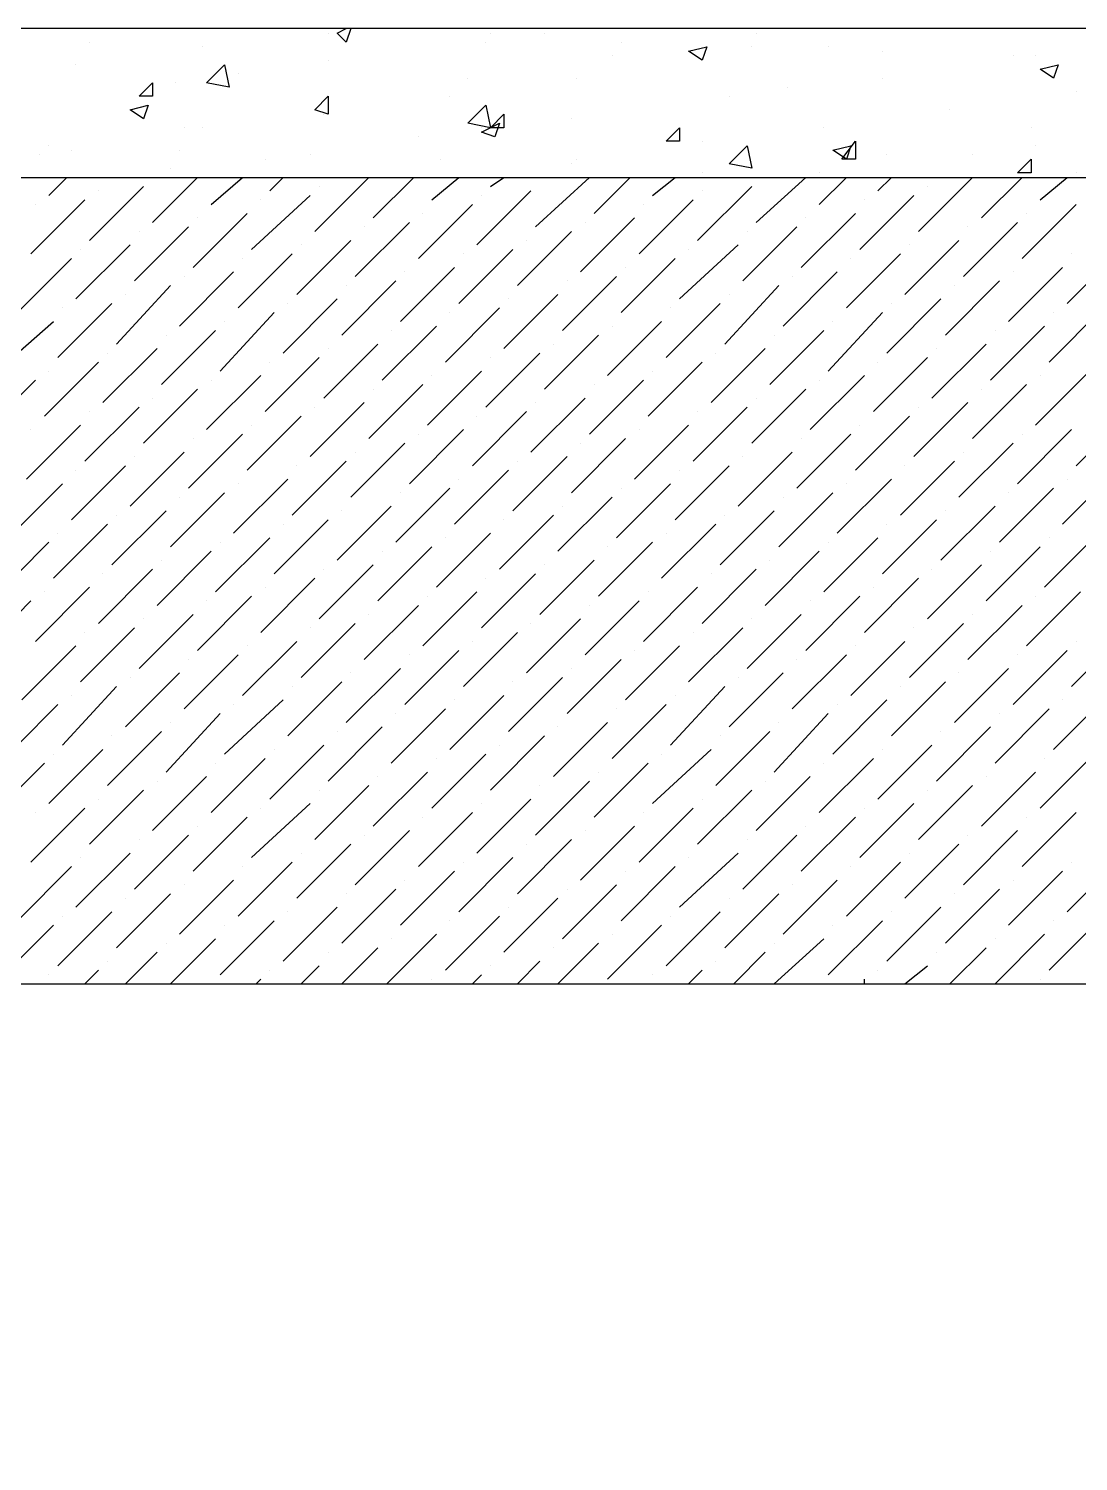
# Model space of a CAD drawing. Header units: inches. Extents: x 9636 to 21597, y -10243 to 557.
# Drawn here: x 14652.8 to 14695.6, y -2378.6 to -2320.2 of the extents above; entities that cross this region are included whole.
import ezdxf

# ---------------------------------------------------------------- set-up
doc = ezdxf.new("R2010")
doc.units = ezdxf.units.IN
doc.header["$MEASUREMENT"] = 0
doc.layers.add('PDF2_0', color=7, linetype='Continuous')
doc.layers.add('PDF2_IEL-HATCH-002', color=7, linetype='Continuous', true_color=0xd7ebd2)

msp = doc.modelspace()

# ---------------------------------------------------------------- linework, layer by layer
at = {"layer": 'PDF2_0', "lineweight": 25}
for points in [[(14818.435, -2326.237), (14818.435, -2429.13), (14827.438, -2429.13), (14827.438, -2320.173), (14216.322, -2320.173), (14216.322, -2437.031), (14225.325, -2437.031), (14225.325, -2326.237)], [(14216.322, -2326.237), (14827.438, -2326.237)], [(14652.335, -2359.126), (14818.435, -2359.126)]]:
    msp.add_lwpolyline(points, dxfattribs=at)
at = {"layer": 'PDF2_IEL-HATCH-002', "color": 251, "lineweight": 25, "true_color": 0x636466}
for points in [[(14665.931, -2320.173), (14665.748, -2320.724), (14665.38, -2320.357), (14665.748, -2320.173)], [(14666.299, -2320.173), (14666.299, -2320.173)], [(14655.275, -2320.724), (14655.275, -2320.724)], [(14665.013, -2320.357), (14665.013, -2320.357)], [(14671.444, -2320.724), (14671.444, -2320.724)], [(14671.627, -2320.357), (14671.627, -2320.357)], [(14673.832, -2320.357), (14673.832, -2320.357)], [(14676.956, -2320.724), (14676.956, -2320.724)], [(14682.468, -2320.357), (14682.468, -2320.357)], [(14659.868, -2320.908), (14659.868, -2320.908)], [(14676.588, -2321.276), (14676.588, -2321.276)], [(14682.284, -2320.908), (14682.284, -2320.908)], [(14685.408, -2320.908), (14685.408, -2320.908)], [(14687.613, -2321.092), (14687.613, -2321.092)], [(14692.941, -2321.276), (14692.941, -2321.276)], [(14693.86, -2321.276), (14693.86, -2321.276)], [(14654.723, -2321.643), (14654.723, -2321.643)], [(14665.013, -2321.459), (14665.013, -2321.459)], [(14680.263, -2321.459), (14680.263, -2321.459)], [(14658.766, -2322.378), (14658.766, -2322.378)], [(14661.338, -2322.011), (14661.338, -2322.011)], [(14670.709, -2322.194), (14670.709, -2322.194)], [(14675.118, -2322.194), (14675.118, -2322.194)], [(14687.613, -2322.194), (14687.613, -2322.194)], [(14669.974, -2322.929), (14669.974, -2322.929)], [(14681.365, -2322.929), (14681.365, -2322.929)], [(14683.754, -2322.562), (14683.754, -2322.562)], [(14695.513, -2322.746), (14695.513, -2322.746)], [(14664.829, -2323.664), (14664.829, -2323.664)], [(14665.013, -2323.297), (14665.013, -2323.297)], [(14690.369, -2323.48), (14690.369, -2323.48)], [(14659.133, -2324.215), (14659.133, -2324.215)], [(14659.868, -2324.215), (14659.868, -2324.215)], [(14671.26, -2324.215), (14671.26, -2324.215)], [(14674.935, -2323.848), (14674.935, -2323.848)], [(14685.224, -2324.215), (14685.224, -2324.215)], [(14693.676, -2324.215), (14693.676, -2324.215)], [(14668.687, -2324.583), (14668.687, -2324.583)], [(14680.263, -2324.767), (14680.263, -2324.767)], [(14653.253, -2325.318), (14653.253, -2325.318)], [(14653.621, -2324.95), (14653.621, -2324.95)], [(14654.54, -2325.134), (14654.54, -2325.134)], [(14658.949, -2325.134), (14658.949, -2325.134)], [(14664.278, -2325.318), (14664.278, -2325.318)], [(14687.796, -2325.318), (14687.796, -2325.318)], [(14691.287, -2325.318), (14691.287, -2325.318)], [(14693.86, -2324.95), (14693.86, -2324.95)], [(14658.582, -2325.869), (14658.582, -2325.869)], [(14662.44, -2325.502), (14662.44, -2325.502)], [(14669.606, -2325.502), (14669.606, -2325.502)], [(14674.935, -2325.685), (14674.935, -2325.685)], [(14675.118, -2325.502), (14675.118, -2325.502)], [(14680.263, -2326.053), (14680.263, -2326.053)], [(14685.04, -2326.053), (14685.04, -2326.053)], [(14695.513, -2326.053), (14695.513, -2326.053)]]:
    msp.add_lwpolyline(points, dxfattribs=at)
for points in [[(14680.447, -2320.908), (14680.263, -2321.459), (14679.712, -2321.092)], [(14660.97, -2322.562), (14660.052, -2322.378), (14660.787, -2321.643)], [(14694.778, -2321.643), (14694.595, -2322.194), (14694.043, -2321.827)], [(14657.847, -2322.378), (14657.847, -2322.929), (14657.296, -2322.929)], [(14665.013, -2322.929), (14665.013, -2323.664), (14664.461, -2323.48)], [(14657.663, -2323.297), (14657.479, -2323.848), (14656.928, -2323.48)], [(14671.627, -2324.215), (14670.709, -2324.032), (14671.444, -2323.297)], [(14672.179, -2323.664), (14672.179, -2324.215), (14671.627, -2324.215)], [(14671.995, -2324.032), (14671.811, -2324.583), (14671.26, -2324.399)], [(14679.344, -2324.215), (14679.344, -2324.767), (14678.793, -2324.767)], [(14686.51, -2324.767), (14686.51, -2325.502), (14685.959, -2325.502)], [(14682.284, -2325.869), (14681.365, -2325.685), (14682.1, -2324.95)], [(14686.326, -2324.95), (14686.143, -2325.502), (14685.591, -2325.134)], [(14693.676, -2325.502), (14693.676, -2326.053), (14693.125, -2326.053)]]:
    msp.add_lwpolyline(points, close=True, dxfattribs=at)
at = {"layer": 'PDF2_IEL-HATCH-002', "lineweight": 25}
for points in [[(14653.621, -2326.972), (14654.356, -2326.237)], [(14655.275, -2328.809), (14657.479, -2326.604)], [(14656.009, -2326.237), (14656.193, -2326.237)], [(14657.847, -2328.074), (14659.684, -2326.237)], [(14660.235, -2327.339), (14661.522, -2326.237)], [(14662.624, -2326.788), (14663.175, -2326.237)], [(14664.461, -2328.441), (14666.666, -2326.237)], [(14664.645, -2326.604), (14664.645, -2326.604)], [(14666.85, -2327.89), (14668.504, -2326.237)], [(14669.239, -2327.155), (14670.341, -2326.237)], [(14671.627, -2326.604), (14672.179, -2326.237)], [(14673.465, -2328.258), (14675.67, -2326.237)], [(14673.648, -2326.237), (14673.648, -2326.237)], [(14675.853, -2327.706), (14677.323, -2326.237)], [(14678.242, -2326.972), (14679.161, -2326.237)], [(14680.079, -2328.809), (14682.284, -2326.604)], [(14680.814, -2326.237), (14680.998, -2326.237)], [(14682.468, -2328.074), (14684.489, -2326.237)], [(14685.04, -2327.339), (14686.143, -2326.237)], [(14687.429, -2326.788), (14687.98, -2326.237)], [(14689.083, -2328.441), (14691.287, -2326.237)], [(14689.45, -2326.604), (14689.45, -2326.604)], [(14691.655, -2327.89), (14693.308, -2326.237)], [(14694.043, -2327.155), (14695.146, -2326.237)], [(14652.886, -2329.36), (14655.091, -2327.155)], [(14655.642, -2326.788), (14655.642, -2326.788)], [(14661.889, -2329.176), (14664.278, -2326.972)], [(14662.257, -2327.155), (14662.257, -2327.155)], [(14671.076, -2328.993), (14673.281, -2326.788)], [(14671.26, -2326.972), (14671.26, -2326.972)], [(14677.691, -2329.36), (14679.896, -2327.155)], [(14680.263, -2326.788), (14680.263, -2326.788)], [(14686.694, -2329.176), (14688.899, -2326.972)], [(14686.878, -2327.155), (14686.878, -2327.155)], [(14653.07, -2327.339), (14653.07, -2327.339)], [(14659.501, -2329.911), (14661.705, -2327.706)], [(14668.687, -2329.544), (14670.892, -2327.339)], [(14668.871, -2327.706), (14668.871, -2327.706)], [(14677.874, -2327.339), (14677.874, -2327.339)], [(14684.305, -2329.911), (14686.51, -2327.706)], [(14693.308, -2329.544), (14695.513, -2327.339)], [(14693.492, -2327.706), (14693.492, -2327.706)], [(14657.112, -2330.463), (14659.317, -2328.258)], [(14659.684, -2327.89), (14659.684, -2327.89)], [(14666.115, -2330.279), (14668.32, -2328.074)], [(14666.483, -2328.258), (14666.483, -2328.258)], [(14675.302, -2330.095), (14677.507, -2327.89)], [(14675.486, -2328.074), (14675.486, -2328.074)], [(14681.917, -2330.463), (14684.122, -2328.258)], [(14684.489, -2327.89), (14684.489, -2327.89)], [(14690.92, -2330.279), (14693.125, -2328.074)], [(14691.104, -2328.258), (14691.104, -2328.258)], [(14657.296, -2328.441), (14657.296, -2328.441)], [(14663.727, -2331.014), (14665.931, -2328.809)], [(14672.73, -2330.646), (14674.935, -2328.441)], [(14673.097, -2328.809), (14673.097, -2328.809)], [(14682.1, -2328.441), (14682.1, -2328.441)], [(14688.531, -2331.014), (14690.736, -2328.809)], [(14652.335, -2331.749), (14654.54, -2329.544)], [(14654.723, -2331.198), (14656.928, -2328.993)], [(14654.907, -2329.176), (14654.907, -2329.176)], [(14661.338, -2331.565), (14663.543, -2329.36)], [(14661.522, -2329.544), (14661.522, -2329.544)], [(14663.91, -2328.993), (14663.91, -2328.993)], [(14670.341, -2331.381), (14672.546, -2329.176)], [(14670.525, -2329.36), (14670.525, -2329.36)], [(14676.956, -2331.749), (14679.161, -2329.544)], [(14679.344, -2331.198), (14681.733, -2328.993)], [(14679.712, -2329.176), (14679.712, -2329.176)], [(14686.143, -2331.565), (14688.348, -2329.36)], [(14686.326, -2329.544), (14686.326, -2329.544)], [(14688.715, -2328.993), (14688.715, -2328.993)], [(14695.146, -2331.381), (14697.351, -2329.176)], [(14695.33, -2329.36), (14695.33, -2329.36)], [(14658.949, -2332.3), (14661.154, -2330.095)], [(14667.953, -2332.116), (14670.157, -2329.911)], [(14668.136, -2330.095), (14668.136, -2330.095)], [(14677.139, -2329.911), (14677.139, -2329.911)], [(14683.57, -2332.3), (14685.775, -2330.095)], [(14692.757, -2332.116), (14694.962, -2329.911)], [(14692.941, -2330.095), (14692.941, -2330.095)], [(14656.377, -2333.035), (14658.582, -2330.646)], [(14659.133, -2330.279), (14659.133, -2330.279)], [(14665.564, -2332.667), (14667.769, -2330.463)], [(14665.748, -2330.646), (14665.748, -2330.646)], [(14674.567, -2332.484), (14676.772, -2330.279)], [(14674.751, -2330.463), (14674.751, -2330.463)], [(14681.182, -2333.035), (14683.387, -2330.646)], [(14683.938, -2330.279), (14683.938, -2330.279)], [(14690.185, -2332.667), (14692.39, -2330.463)], [(14690.552, -2330.646), (14690.552, -2330.646)], [(14656.744, -2331.014), (14656.744, -2331.014)], [(14663.175, -2333.402), (14665.38, -2331.198)], [(14672.179, -2333.219), (14674.383, -2331.014)], [(14672.362, -2331.198), (14672.362, -2331.198)], [(14681.365, -2331.014), (14681.365, -2331.014)], [(14687.796, -2333.402), (14690.001, -2331.198)], [(14653.988, -2333.586), (14656.193, -2331.381)], [(14654.172, -2331.565), (14654.172, -2331.565)], [(14660.603, -2334.137), (14662.808, -2331.749)], [(14663.359, -2331.381), (14663.359, -2331.381)], [(14669.79, -2333.77), (14671.995, -2331.565)], [(14669.974, -2331.749), (14669.974, -2331.749)], [(14678.793, -2333.586), (14680.998, -2331.381)], [(14678.977, -2331.565), (14678.977, -2331.565)], [(14685.408, -2334.137), (14687.613, -2331.749)], [(14687.98, -2331.381), (14687.98, -2331.381)], [(14694.411, -2333.77), (14696.616, -2331.565)], [(14694.595, -2331.749), (14694.595, -2331.749)], [(14652.335, -2333.402), (14653.805, -2332.116)], [(14658.214, -2334.689), (14660.419, -2332.484)], [(14660.787, -2332.116), (14660.787, -2332.116)], [(14667.218, -2334.505), (14669.422, -2332.3)], [(14667.585, -2332.484), (14667.585, -2332.484)], [(14676.405, -2334.321), (14678.609, -2332.116)], [(14676.588, -2332.3), (14676.588, -2332.3)], [(14683.019, -2334.689), (14685.224, -2332.484)], [(14685.591, -2332.116), (14685.591, -2332.116)], [(14692.022, -2334.505), (14694.227, -2332.3)], [(14692.206, -2332.484), (14692.206, -2332.484)], [(14658.398, -2332.667), (14658.398, -2332.667)], [(14664.829, -2335.24), (14667.034, -2333.035)], [(14673.832, -2334.872), (14676.037, -2332.667)], [(14674.2, -2333.035), (14674.2, -2333.035)], [(14683.203, -2332.667), (14683.203, -2332.667)], [(14689.634, -2335.24), (14691.839, -2333.035)], [(14655.826, -2335.424), (14658.031, -2333.219)], [(14656.009, -2333.402), (14656.009, -2333.402)], [(14662.44, -2335.791), (14664.645, -2333.586)], [(14665.013, -2333.219), (14665.013, -2333.219)], [(14671.444, -2335.607), (14673.648, -2333.402)], [(14671.627, -2333.586), (14671.627, -2333.586)], [(14680.631, -2335.424), (14682.835, -2333.219)], [(14680.814, -2333.402), (14680.814, -2333.402)], [(14687.245, -2335.791), (14689.45, -2333.586)], [(14689.817, -2333.219), (14689.817, -2333.219)], [(14653.437, -2335.975), (14655.642, -2333.77)], [(14653.621, -2334.137), (14653.621, -2334.137)], [(14662.624, -2333.77), (14662.624, -2333.77)], [(14669.055, -2336.342), (14671.26, -2334.137)], [(14678.058, -2335.975), (14680.263, -2333.77)], [(14678.242, -2334.137), (14678.242, -2334.137)], [(14687.429, -2333.77), (14687.429, -2333.77)], [(14693.86, -2336.342), (14696.065, -2334.137)], [(14652.335, -2335.24), (14653.07, -2334.505)], [(14660.052, -2336.526), (14662.257, -2334.321)], [(14660.235, -2334.505), (14660.235, -2334.505)], [(14666.666, -2336.893), (14668.871, -2334.689)], [(14669.239, -2334.321), (14669.239, -2334.321)], [(14675.67, -2336.71), (14677.874, -2334.505)], [(14675.853, -2334.689), (14675.853, -2334.689)], [(14684.673, -2336.526), (14686.878, -2334.321)], [(14685.04, -2334.505), (14685.04, -2334.505)], [(14691.287, -2336.893), (14693.492, -2334.689)], [(14694.043, -2334.321), (14694.043, -2334.321)], [(14657.479, -2337.077), (14659.684, -2334.872)], [(14657.847, -2335.24), (14657.847, -2335.24)], [(14666.85, -2334.872), (14666.85, -2334.872)], [(14673.281, -2337.445), (14675.486, -2335.24)], [(14682.284, -2337.077), (14684.489, -2334.872)], [(14682.468, -2335.24), (14682.468, -2335.24)], [(14691.655, -2334.872), (14691.655, -2334.872)], [(14655.091, -2337.812), (14657.296, -2335.607)], [(14655.275, -2335.791), (14655.275, -2335.791)], [(14661.705, -2338.18), (14663.91, -2335.975)], [(14664.278, -2337.628), (14666.483, -2335.424)], [(14664.461, -2335.607), (14664.461, -2335.607)], [(14670.892, -2337.996), (14673.097, -2335.791)], [(14671.076, -2335.975), (14671.076, -2335.975)], [(14673.465, -2335.424), (14673.465, -2335.424)], [(14679.896, -2337.812), (14682.1, -2335.607)], [(14680.079, -2335.791), (14680.079, -2335.791)], [(14686.51, -2338.18), (14688.715, -2335.975)], [(14688.899, -2337.628), (14691.104, -2335.424)], [(14689.083, -2335.607), (14689.083, -2335.607)], [(14695.513, -2337.996), (14697.718, -2335.791)], [(14652.702, -2338.547), (14654.907, -2336.342)], [(14652.886, -2336.526), (14652.886, -2336.526)], [(14661.889, -2336.342), (14661.889, -2336.342)], [(14668.32, -2338.731), (14670.525, -2336.526)], [(14677.507, -2338.547), (14679.712, -2336.342)], [(14677.691, -2336.526), (14677.691, -2336.526)], [(14686.694, -2336.342), (14686.694, -2336.342)], [(14693.125, -2338.731), (14695.33, -2336.526)], [(14659.317, -2338.915), (14661.522, -2336.71)], [(14659.501, -2336.893), (14659.501, -2336.893)], [(14665.931, -2339.282), (14668.136, -2337.077)], [(14668.687, -2336.71), (14668.687, -2336.71)], [(14674.935, -2339.098), (14677.139, -2336.893)], [(14675.302, -2337.077), (14675.302, -2337.077)], [(14684.122, -2338.915), (14686.326, -2336.71)], [(14684.305, -2336.893), (14684.305, -2336.893)], [(14690.736, -2339.282), (14692.941, -2337.077)], [(14693.308, -2336.71), (14693.308, -2336.71)], [(14656.928, -2339.65), (14659.133, -2337.445)], [(14657.112, -2337.628), (14657.112, -2337.628)], [(14666.115, -2337.445), (14666.115, -2337.445)], [(14672.546, -2339.833), (14674.751, -2337.628)], [(14681.733, -2339.65), (14683.938, -2337.445)], [(14681.917, -2337.628), (14681.917, -2337.628)], [(14690.92, -2337.445), (14690.92, -2337.445)], [(14654.54, -2340.201), (14656.744, -2337.996)], [(14654.723, -2338.18), (14654.723, -2338.18)], [(14663.543, -2340.017), (14665.748, -2337.812)], [(14663.727, -2337.996), (14663.727, -2337.996)], [(14670.157, -2340.384), (14672.362, -2338.18)], [(14672.73, -2337.812), (14672.73, -2337.812)], [(14679.161, -2340.201), (14681.365, -2337.996)], [(14679.344, -2338.18), (14679.344, -2338.18)], [(14688.348, -2340.017), (14690.552, -2337.812)], [(14688.531, -2337.996), (14688.531, -2337.996)], [(14694.962, -2340.384), (14697.167, -2338.18)], [(14652.335, -2340.568), (14654.172, -2338.731)], [(14661.154, -2340.752), (14663.359, -2338.547)], [(14661.338, -2338.731), (14661.338, -2338.731)], [(14670.341, -2338.547), (14670.341, -2338.547)], [(14676.772, -2340.936), (14678.977, -2338.731)], [(14685.775, -2340.752), (14687.98, -2338.547)], [(14686.143, -2338.731), (14686.143, -2338.731)], [(14695.146, -2338.547), (14695.146, -2338.547)], [(14658.582, -2341.303), (14660.787, -2339.098)], [(14658.949, -2339.282), (14658.949, -2339.282)], [(14667.769, -2341.119), (14669.974, -2338.915)], [(14667.953, -2339.098), (14667.953, -2339.098)], [(14674.383, -2341.487), (14676.588, -2339.282)], [(14676.956, -2338.915), (14676.956, -2338.915)], [(14683.387, -2341.303), (14685.591, -2339.098)], [(14683.57, -2339.282), (14683.57, -2339.282)], [(14692.39, -2341.119), (14694.595, -2338.915)], [(14692.757, -2339.098), (14692.757, -2339.098)], [(14656.193, -2342.038), (14658.398, -2339.833)], [(14656.377, -2340.017), (14656.377, -2340.017)], [(14665.38, -2341.854), (14667.585, -2339.65)], [(14665.564, -2339.833), (14665.564, -2339.833)], [(14671.995, -2342.222), (14674.2, -2340.017)], [(14674.567, -2339.65), (14674.567, -2339.65)], [(14680.998, -2342.038), (14683.203, -2339.833)], [(14681.182, -2340.017), (14681.182, -2340.017)], [(14690.001, -2341.854), (14692.206, -2339.65)], [(14690.185, -2339.833), (14690.185, -2339.833)], [(14653.805, -2342.589), (14656.009, -2340.384)], [(14662.808, -2342.406), (14665.013, -2340.201)], [(14663.175, -2340.384), (14663.175, -2340.384)], [(14672.179, -2340.201), (14672.179, -2340.201)], [(14678.609, -2342.589), (14680.814, -2340.384)], [(14687.613, -2342.406), (14689.817, -2340.201)], [(14687.796, -2340.384), (14687.796, -2340.384)], [(14652.335, -2342.406), (14653.621, -2341.119)], [(14653.988, -2340.752), (14653.988, -2340.752)], [(14660.419, -2343.141), (14662.624, -2340.936)], [(14660.603, -2341.119), (14660.603, -2341.119)], [(14669.422, -2342.957), (14671.627, -2340.752)], [(14669.79, -2340.936), (14669.79, -2340.936)], [(14676.037, -2343.324), (14678.242, -2341.119)], [(14678.793, -2340.752), (14678.793, -2340.752)], [(14685.224, -2343.141), (14687.429, -2340.936)], [(14685.408, -2341.119), (14685.408, -2341.119)], [(14694.227, -2342.957), (14696.432, -2340.752)], [(14694.411, -2340.936), (14694.411, -2340.936)], [(14658.031, -2343.692), (14660.235, -2341.487)], [(14667.034, -2343.508), (14669.239, -2341.303)], [(14667.218, -2341.487), (14667.218, -2341.487)], [(14676.405, -2341.303), (14676.405, -2341.303)], [(14682.835, -2343.692), (14685.04, -2341.487)], [(14691.839, -2343.508), (14694.043, -2341.303)], [(14692.022, -2341.487), (14692.022, -2341.487)], [(14655.642, -2344.427), (14657.847, -2342.222)], [(14655.826, -2342.406), (14655.826, -2342.406)], [(14658.214, -2341.854), (14658.214, -2341.854)], [(14664.645, -2344.243), (14666.85, -2342.038)], [(14664.829, -2342.222), (14664.829, -2342.222)], [(14671.26, -2344.61), (14673.465, -2342.406)], [(14673.648, -2344.059), (14675.853, -2341.854)], [(14673.832, -2342.038), (14673.832, -2342.038)], [(14680.263, -2344.427), (14682.468, -2342.222)], [(14680.631, -2342.406), (14680.631, -2342.406)], [(14683.019, -2341.854), (14683.019, -2341.854)], [(14689.45, -2344.243), (14691.655, -2342.038)], [(14689.634, -2342.222), (14689.634, -2342.222)], [(14653.07, -2345.162), (14655.275, -2342.957)], [(14662.257, -2344.794), (14664.461, -2342.589)], [(14662.44, -2342.957), (14662.44, -2342.957)], [(14671.444, -2342.589), (14671.444, -2342.589)], [(14677.874, -2345.162), (14680.079, -2342.957)], [(14686.878, -2344.794), (14689.083, -2342.589)], [(14687.245, -2342.957), (14687.245, -2342.957)], [(14652.335, -2344.059), (14652.886, -2343.508)], [(14653.437, -2343.141), (14653.437, -2343.141)], [(14659.684, -2345.529), (14661.889, -2343.324)], [(14660.052, -2343.508), (14660.052, -2343.508)], [(14668.871, -2345.345), (14671.076, -2343.141)], [(14669.055, -2343.324), (14669.055, -2343.324)], [(14675.486, -2345.713), (14677.691, -2343.508)], [(14678.058, -2343.141), (14678.058, -2343.141)], [(14684.489, -2345.529), (14686.694, -2343.324)], [(14684.673, -2343.508), (14684.673, -2343.508)], [(14693.492, -2345.345), (14695.697, -2343.141)], [(14693.86, -2343.324), (14693.86, -2343.324)], [(14657.296, -2346.264), (14659.501, -2344.059)], [(14666.483, -2345.897), (14668.687, -2343.692)], [(14666.666, -2344.059), (14666.666, -2344.059)], [(14675.67, -2343.692), (14675.67, -2343.692)], [(14682.1, -2346.264), (14684.305, -2344.059)], [(14691.104, -2345.897), (14693.308, -2343.692)], [(14691.287, -2344.059), (14691.287, -2344.059)], [(14654.907, -2346.815), (14657.112, -2344.61)], [(14657.479, -2344.243), (14657.479, -2344.243)], [(14663.91, -2346.632), (14666.115, -2344.427)], [(14664.278, -2344.61), (14664.278, -2344.61)], [(14673.097, -2346.448), (14675.302, -2344.243)], [(14673.281, -2344.427), (14673.281, -2344.427)], [(14679.712, -2346.815), (14681.917, -2344.61)], [(14682.284, -2344.243), (14682.284, -2344.243)], [(14688.715, -2346.632), (14690.92, -2344.427)], [(14688.899, -2344.61), (14688.899, -2344.61)], [(14655.091, -2344.794), (14655.091, -2344.794)], [(14661.522, -2347.367), (14663.727, -2345.162)], [(14670.525, -2346.999), (14672.73, -2344.794)], [(14670.892, -2345.162), (14670.892, -2345.162)], [(14679.896, -2344.794), (14679.896, -2344.794)], [(14686.326, -2347.367), (14688.531, -2345.162)], [(14695.33, -2346.999), (14697.534, -2344.794)], [(14695.513, -2345.162), (14695.513, -2345.162)], [(14652.518, -2347.55), (14654.723, -2345.345)], [(14659.133, -2347.918), (14661.338, -2345.713)], [(14659.317, -2345.897), (14659.317, -2345.897)], [(14661.705, -2345.345), (14661.705, -2345.345)], [(14668.136, -2347.734), (14670.341, -2345.529)], [(14668.32, -2345.713), (14668.32, -2345.713)], [(14674.751, -2348.102), (14676.956, -2345.897)], [(14677.139, -2347.55), (14679.344, -2345.345)], [(14677.507, -2345.529), (14677.507, -2345.529)], [(14683.938, -2347.918), (14686.143, -2345.713)], [(14684.122, -2345.897), (14684.122, -2345.897)], [(14686.51, -2345.345), (14686.51, -2345.345)], [(14692.941, -2347.734), (14695.146, -2345.529)], [(14693.125, -2345.713), (14693.125, -2345.713)], [(14656.744, -2348.653), (14658.949, -2346.448)], [(14665.748, -2348.469), (14667.953, -2346.264)], [(14665.931, -2346.448), (14665.931, -2346.448)], [(14674.935, -2346.264), (14674.935, -2346.264)], [(14681.365, -2348.653), (14683.57, -2346.448)], [(14690.552, -2348.469), (14692.757, -2346.264)], [(14690.736, -2346.448), (14690.736, -2346.448)], [(14654.172, -2349.388), (14656.377, -2346.999)], [(14656.928, -2346.632), (14656.928, -2346.632)], [(14663.359, -2349.02), (14665.564, -2346.815)], [(14663.543, -2346.999), (14663.543, -2346.999)], [(14672.362, -2348.836), (14674.567, -2346.632)], [(14672.546, -2346.815), (14672.546, -2346.815)], [(14678.977, -2349.388), (14681.182, -2346.999)], [(14681.733, -2346.632), (14681.733, -2346.632)], [(14687.98, -2349.02), (14690.185, -2346.815)], [(14688.348, -2346.999), (14688.348, -2346.999)], [(14654.54, -2347.367), (14654.54, -2347.367)], [(14660.787, -2349.755), (14663.175, -2347.55)], [(14669.974, -2349.571), (14672.179, -2347.367)], [(14670.157, -2347.55), (14670.157, -2347.55)], [(14679.161, -2347.367), (14679.161, -2347.367)], [(14685.591, -2349.755), (14687.796, -2347.55)], [(14694.595, -2349.571), (14696.8, -2347.367)], [(14694.962, -2347.55), (14694.962, -2347.55)], [(14652.335, -2349.388), (14653.988, -2347.734)], [(14658.398, -2350.49), (14660.603, -2348.102)], [(14661.154, -2347.734), (14661.154, -2347.734)], [(14667.585, -2350.123), (14669.79, -2347.918)], [(14667.769, -2348.102), (14667.769, -2348.102)], [(14676.588, -2349.939), (14678.793, -2347.734)], [(14676.772, -2347.918), (14676.772, -2347.918)], [(14683.203, -2350.49), (14685.408, -2348.102)], [(14685.775, -2347.734), (14685.775, -2347.734)], [(14692.206, -2350.123), (14694.411, -2347.918)], [(14692.39, -2348.102), (14692.39, -2348.102)], [(14656.009, -2351.041), (14658.214, -2348.836)], [(14658.582, -2348.469), (14658.582, -2348.469)], [(14665.013, -2350.858), (14667.218, -2348.653)], [(14665.38, -2348.836), (14665.38, -2348.836)], [(14674.2, -2350.674), (14676.405, -2348.469)], [(14674.383, -2348.653), (14674.383, -2348.653)], [(14680.814, -2351.041), (14683.019, -2348.836)], [(14683.387, -2348.469), (14683.387, -2348.469)], [(14689.817, -2350.858), (14692.022, -2348.653)], [(14690.001, -2348.836), (14690.001, -2348.836)], [(14656.193, -2349.02), (14656.193, -2349.02)], [(14662.624, -2351.593), (14664.829, -2349.388)], [(14671.627, -2351.225), (14673.832, -2349.02)], [(14671.995, -2349.388), (14671.995, -2349.388)], [(14680.998, -2349.02), (14680.998, -2349.02)], [(14687.429, -2351.593), (14689.634, -2349.388)], [(14653.621, -2351.776), (14655.826, -2349.571)], [(14653.805, -2349.755), (14653.805, -2349.755)], [(14660.235, -2352.144), (14662.44, -2349.939)], [(14662.808, -2349.571), (14662.808, -2349.571)], [(14669.239, -2351.96), (14671.444, -2349.755)], [(14669.422, -2349.939), (14669.422, -2349.939)], [(14678.242, -2351.776), (14680.631, -2349.571)], [(14678.609, -2349.755), (14678.609, -2349.755)], [(14685.04, -2352.144), (14687.245, -2349.939)], [(14687.613, -2349.571), (14687.613, -2349.571)], [(14694.043, -2351.96), (14696.248, -2349.755)], [(14694.227, -2349.939), (14694.227, -2349.939)], [(14652.335, -2351.225), (14653.437, -2350.123)], [(14660.419, -2350.123), (14660.419, -2350.123)], [(14666.85, -2352.695), (14669.055, -2350.49)], [(14675.853, -2352.328), (14678.058, -2350.123)], [(14676.037, -2350.49), (14676.037, -2350.49)], [(14685.224, -2350.123), (14685.224, -2350.123)], [(14691.655, -2352.695), (14693.86, -2350.49)], [(14657.847, -2352.879), (14660.052, -2350.674)], [(14658.031, -2350.858), (14658.031, -2350.858)], [(14664.461, -2353.246), (14666.666, -2351.041)], [(14667.034, -2350.674), (14667.034, -2350.674)], [(14673.465, -2353.062), (14675.67, -2350.858)], [(14673.648, -2351.041), (14673.648, -2351.041)], [(14682.468, -2352.879), (14684.673, -2350.674)], [(14682.835, -2350.858), (14682.835, -2350.858)], [(14689.083, -2353.246), (14691.287, -2351.041)], [(14691.839, -2350.674), (14691.839, -2350.674)], [(14655.275, -2353.43), (14657.479, -2351.225)], [(14655.642, -2351.593), (14655.642, -2351.593)], [(14664.645, -2351.225), (14664.645, -2351.225)], [(14671.076, -2353.797), (14673.281, -2351.593)], [(14680.079, -2353.43), (14682.284, -2351.225)], [(14680.263, -2351.593), (14680.263, -2351.593)], [(14689.45, -2351.225), (14689.45, -2351.225)], [(14652.886, -2354.165), (14655.091, -2351.96)], [(14653.07, -2352.144), (14653.07, -2352.144)], [(14659.501, -2354.532), (14661.705, -2352.328)], [(14661.889, -2353.981), (14664.278, -2351.776)], [(14662.257, -2351.96), (14662.257, -2351.96)], [(14668.687, -2354.349), (14670.892, -2352.144)], [(14668.871, -2352.328), (14668.871, -2352.328)], [(14671.26, -2351.776), (14671.26, -2351.776)], [(14677.691, -2354.165), (14679.896, -2351.96)], [(14677.874, -2352.144), (14677.874, -2352.144)], [(14684.305, -2354.532), (14686.51, -2352.328)], [(14686.694, -2353.981), (14688.899, -2351.776)], [(14686.878, -2351.96), (14686.878, -2351.96)], [(14693.308, -2354.349), (14695.513, -2352.144)], [(14693.492, -2352.328), (14693.492, -2352.328)], [(14659.684, -2352.695), (14659.684, -2352.695)], [(14666.115, -2355.084), (14668.32, -2352.879)], [(14675.302, -2354.9), (14677.507, -2352.695)], [(14675.486, -2352.879), (14675.486, -2352.879)], [(14684.489, -2352.695), (14684.489, -2352.695)], [(14690.92, -2355.084), (14693.125, -2352.879)], [(14657.112, -2355.267), (14659.317, -2353.062)], [(14657.296, -2353.246), (14657.296, -2353.246)], [(14663.727, -2355.635), (14665.931, -2353.43)], [(14666.483, -2353.062), (14666.483, -2353.062)], [(14672.73, -2355.451), (14674.935, -2353.246)], [(14673.097, -2353.43), (14673.097, -2353.43)], [(14681.917, -2355.267), (14684.122, -2353.062)], [(14682.1, -2353.246), (14682.1, -2353.246)], [(14688.531, -2355.635), (14690.736, -2353.43)], [(14691.104, -2353.062), (14691.104, -2353.062)], [(14654.723, -2356.002), (14656.928, -2353.797)], [(14654.907, -2353.981), (14654.907, -2353.981)], [(14663.91, -2353.797), (14663.91, -2353.797)], [(14670.341, -2356.186), (14672.546, -2353.981)], [(14679.344, -2356.002), (14681.733, -2353.797)], [(14679.712, -2353.981), (14679.712, -2353.981)], [(14688.715, -2353.797), (14688.715, -2353.797)], [(14695.146, -2356.186), (14697.351, -2353.981)], [(14652.335, -2356.553), (14654.54, -2354.349)], [(14661.338, -2356.37), (14663.543, -2354.165)], [(14661.522, -2354.349), (14661.522, -2354.349)], [(14667.953, -2356.737), (14670.157, -2354.532)], [(14670.525, -2354.165), (14670.525, -2354.165)], [(14676.956, -2356.553), (14679.161, -2354.349)], [(14677.139, -2354.532), (14677.139, -2354.532)], [(14686.143, -2356.37), (14688.348, -2354.165)], [(14686.326, -2354.349), (14686.326, -2354.349)], [(14692.757, -2356.737), (14694.962, -2354.532)], [(14695.33, -2354.165), (14695.33, -2354.165)], [(14658.949, -2357.105), (14661.154, -2354.9)], [(14659.133, -2355.084), (14659.133, -2355.084)], [(14665.564, -2357.472), (14667.769, -2355.267)], [(14668.136, -2354.9), (14668.136, -2354.9)], [(14674.567, -2357.288), (14676.772, -2355.084)], [(14674.751, -2355.267), (14674.751, -2355.267)], [(14683.57, -2357.105), (14685.775, -2354.9)], [(14683.938, -2355.084), (14683.938, -2355.084)], [(14690.185, -2357.472), (14692.39, -2355.267)], [(14692.941, -2354.9), (14692.941, -2354.9)], [(14656.377, -2357.656), (14658.582, -2355.451)], [(14656.744, -2355.635), (14656.744, -2355.635)], [(14665.748, -2355.451), (14665.748, -2355.451)], [(14672.179, -2357.84), (14674.383, -2355.635)], [(14681.182, -2357.656), (14683.387, -2355.451)], [(14681.365, -2355.635), (14681.365, -2355.635)], [(14690.552, -2355.451), (14690.552, -2355.451)], [(14653.988, -2358.391), (14656.193, -2356.186)], [(14654.172, -2356.37), (14654.172, -2356.37)], [(14663.175, -2358.207), (14665.38, -2356.002)], [(14663.359, -2356.186), (14663.359, -2356.186)], [(14669.79, -2358.575), (14671.995, -2356.37)], [(14672.362, -2356.002), (14672.362, -2356.002)], [(14678.793, -2358.391), (14680.998, -2356.186)], [(14678.977, -2356.37), (14678.977, -2356.37)], [(14687.796, -2358.207), (14690.001, -2356.002)], [(14687.98, -2356.186), (14687.98, -2356.186)], [(14694.411, -2358.575), (14696.616, -2356.37)], [(14652.335, -2358.207), (14653.805, -2356.737)], [(14660.603, -2358.758), (14662.808, -2356.553)], [(14660.787, -2356.737), (14660.787, -2356.737)], [(14669.974, -2356.553), (14669.974, -2356.553)], [(14676.405, -2358.942), (14678.609, -2356.737)], [(14685.408, -2358.758), (14687.613, -2356.553)], [(14685.591, -2356.737), (14685.591, -2356.737)], [(14694.595, -2356.553), (14694.595, -2356.553)], [(14658.398, -2357.472), (14658.398, -2357.472)], [(14658.582, -2359.126), (14660.419, -2357.288)], [(14667.401, -2359.126), (14669.422, -2357.105)], [(14667.585, -2357.288), (14667.585, -2357.288)], [(14674.383, -2359.126), (14676.037, -2357.472)], [(14676.588, -2357.105), (14676.588, -2357.105)], [(14683.203, -2359.126), (14685.224, -2357.288)], [(14683.203, -2357.472), (14683.203, -2357.472)], [(14692.206, -2359.126), (14694.227, -2357.105)], [(14692.206, -2357.288), (14692.206, -2357.288)], [(14656.744, -2359.126), (14658.031, -2357.84)], [(14665.013, -2357.84), (14665.013, -2357.84)], [(14665.564, -2359.126), (14667.034, -2357.656)], [(14674.2, -2357.656), (14674.2, -2357.656)], [(14681.549, -2359.126), (14682.835, -2357.84)], [(14689.817, -2357.84), (14689.817, -2357.84)], [(14690.369, -2359.126), (14691.839, -2357.656)], [(14653.621, -2358.758), (14653.621, -2358.758)], [(14655.091, -2359.126), (14655.642, -2358.575)], [(14656.009, -2358.207), (14656.009, -2358.207)], [(14662.624, -2358.575), (14662.624, -2358.575)], [(14663.91, -2359.126), (14664.645, -2358.391)], [(14670.892, -2359.126), (14671.26, -2358.758)], [(14671.627, -2358.391), (14671.627, -2358.391)], [(14672.73, -2359.126), (14673.648, -2358.207)], [(14678.242, -2358.758), (14678.242, -2358.758)], [(14679.712, -2359.126), (14680.263, -2358.575)], [(14680.814, -2358.207), (14680.814, -2358.207)], [(14687.429, -2358.575), (14687.429, -2358.575)], [(14688.531, -2359.126), (14689.45, -2358.391)], [(14662.073, -2359.126), (14662.257, -2358.942)], [(14669.239, -2358.942), (14669.239, -2358.942)], [(14686.878, -2359.126), (14686.878, -2358.942)], [(14694.043, -2358.942), (14694.043, -2358.942)]]:
    msp.add_lwpolyline(points, dxfattribs=at)

doc.saveas('drawing.dxf')
